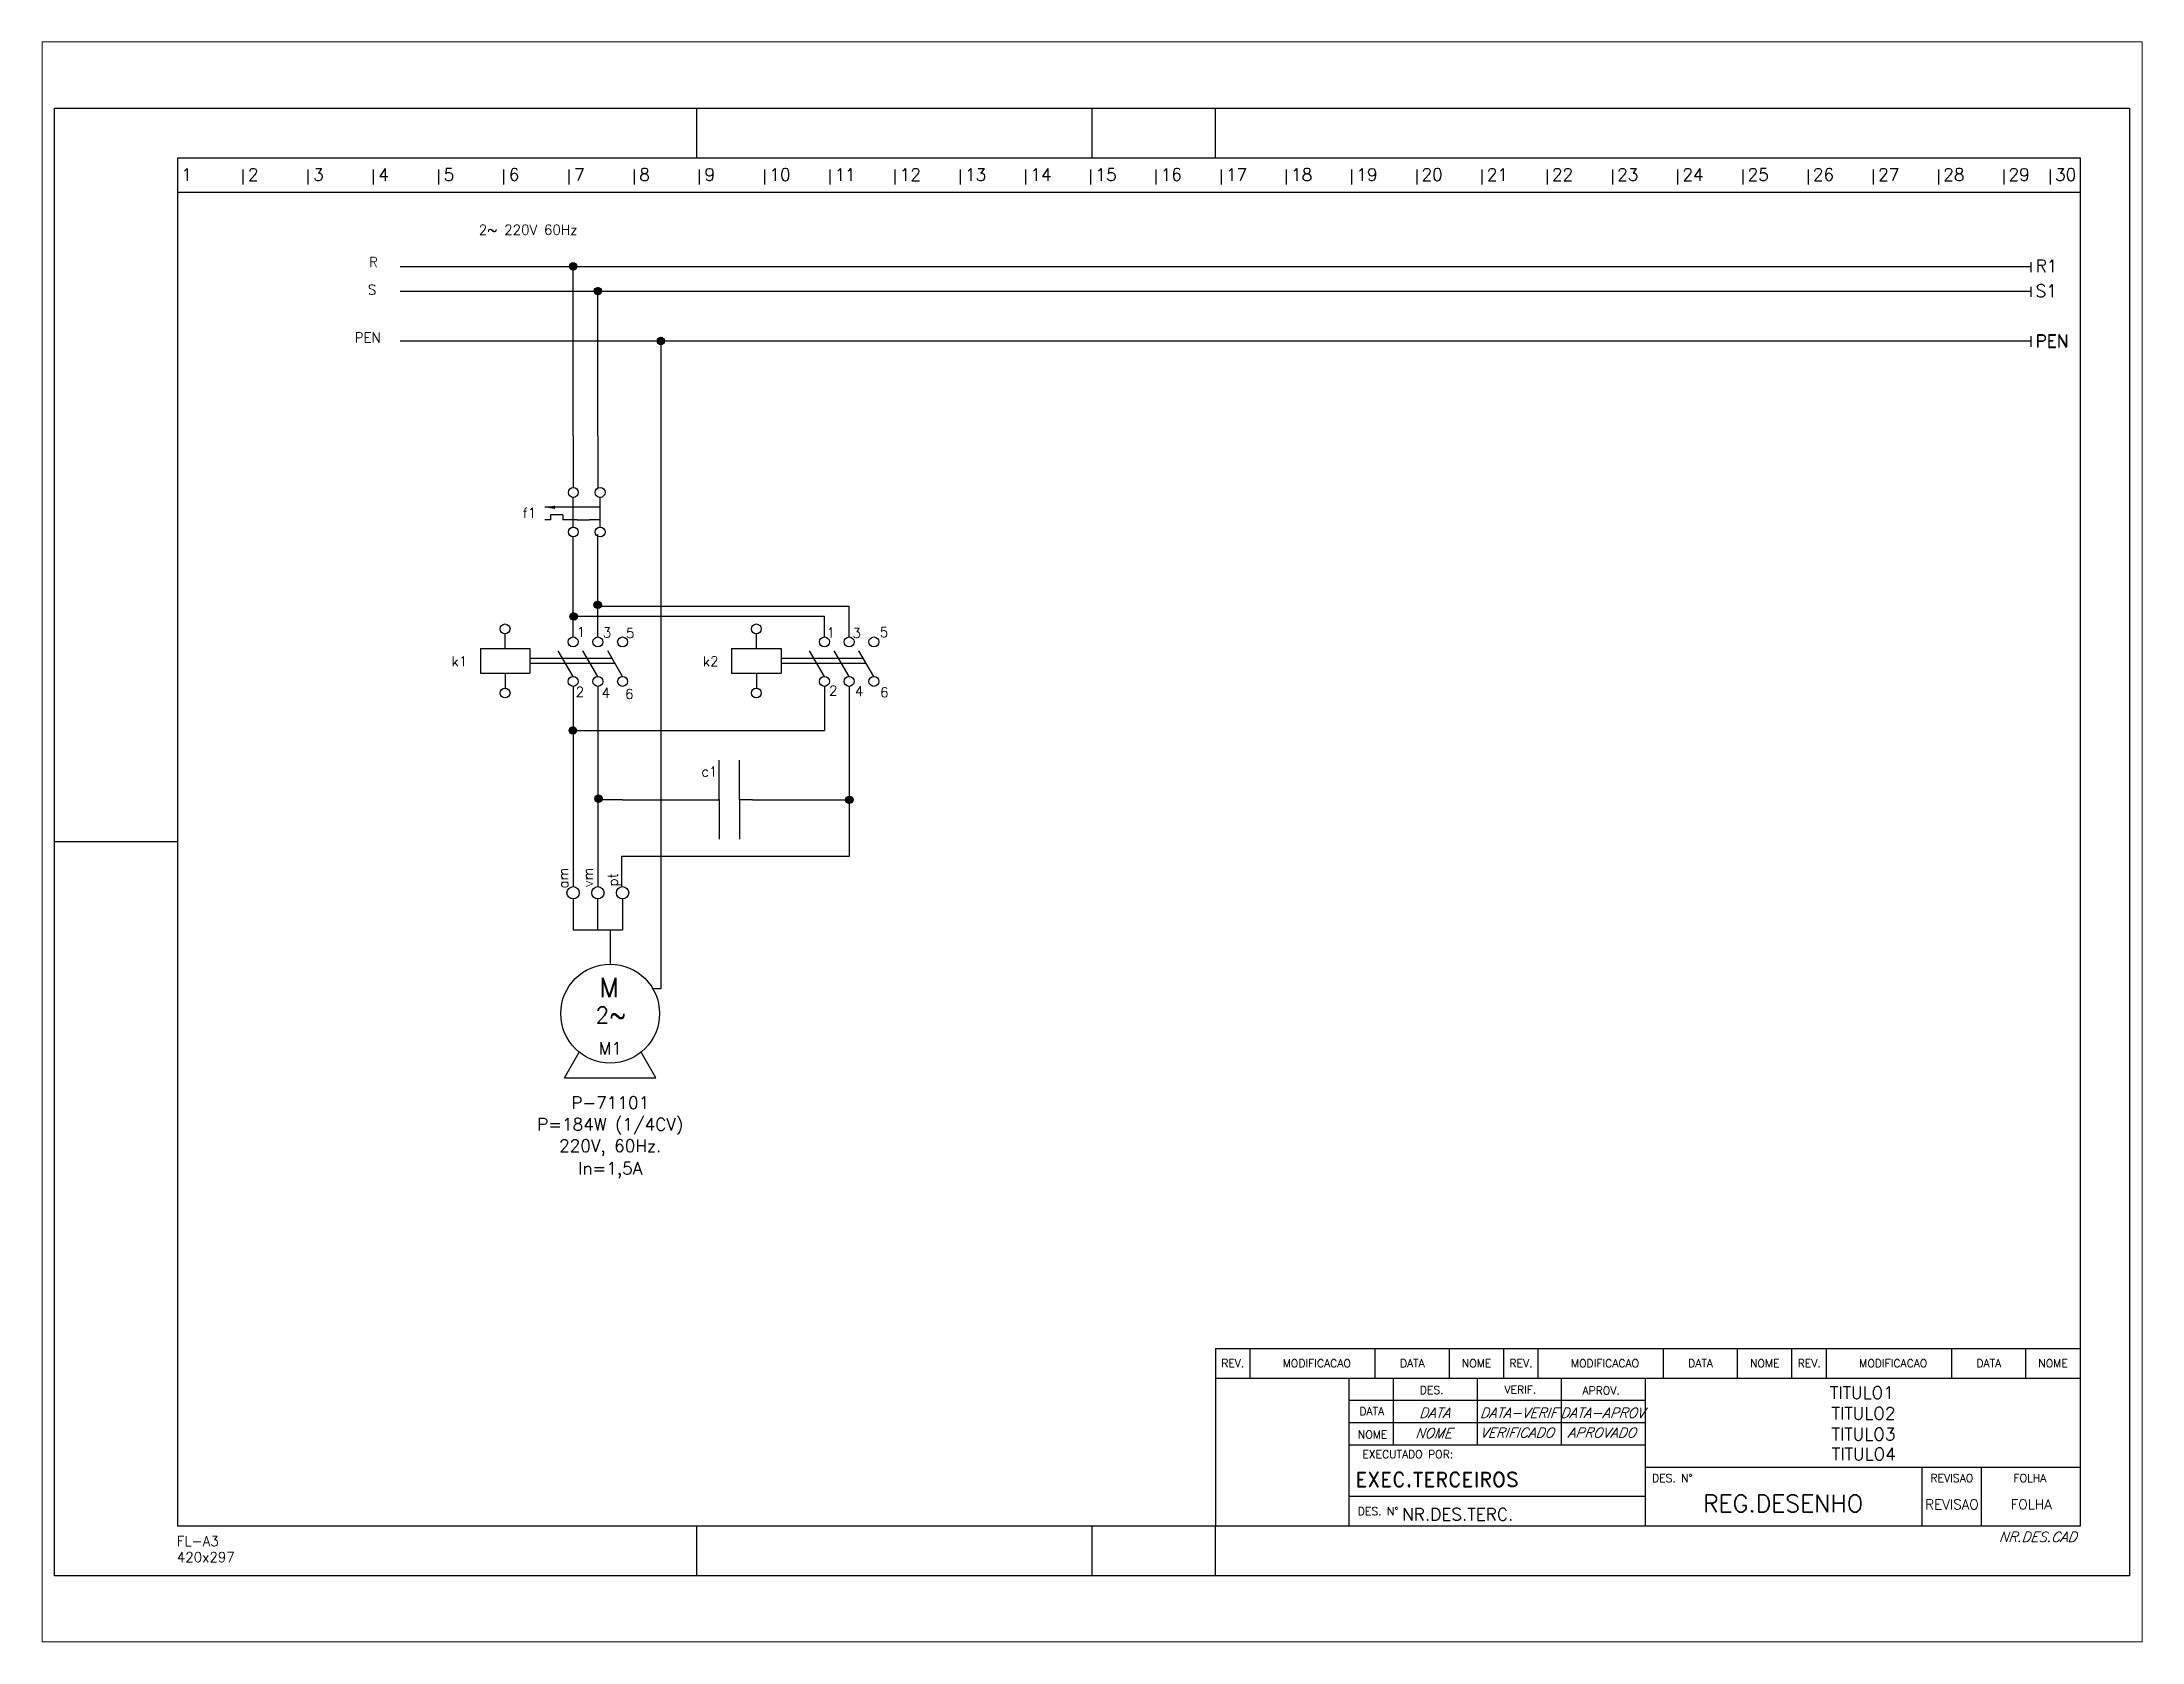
# Paper-space layout 'Layout1' of a CAD drawing. Extents: x 1.05 to 9.45, y 0.8 to 7.2.
# The model-space entities are those that its viewports show. They can reach past a viewport. Long polylines and large blocks are cut down to what shows.
import ezdxf
from ezdxf.enums import TextEntityAlignment as Align

# ---------------------------------------------------------------- set-up
doc = ezdxf.new("R2010")
doc.units = 0
doc.header["$MEASUREMENT"] = 0
doc.linetypes.add('HIDDEN1', pattern=[2, 1, -1])
doc.linetypes.add('HIDDEN2', pattern=[4, 3, -1])
doc.layers.get('0').update_dxf_attribs({"color": 1, "linetype": 'CONTINUOUS'})
for name, color, linetype in [('BORNES', 1, 'CONTINUOUS'), ('CARIMBO', 7, 'CONTINUOUS'), ('CON', 1, 'CONTINUOUS'), ('DES', 7, 'CONTINUOUS'), ('FORCA', 1, 'CONTINUOUS'), ('GERAL', 1, 'CONTINUOUS'), ('HIDDEN1', 3, 'HIDDEN1'), ('SIM', 1, 'CONTINUOUS'), ('TEXTO', 6, 'CONTINUOUS'), ('WIDTH', 4, 'CONTINUOUS')]:
    doc.layers.add(name, color=color, linetype=linetype)
doc.styles.add('ROMAND', font='romand')
doc.styles.add('ROMANS', font='romans')

# ---------------------------------------------------------------- blocks, each defined once
blk = doc.blocks.new('*X14')
at = {"color": 0}
for p, q in [((55.16, -82.02), (55.88, -81.3)), ((55.17, -82.19), (56.04, -81.31)), ((55.2, -81.81), (55.66, -81.34)), ((55.21, -82.32), (56.18, -81.35)), ((55.27, -82.44), (56.3, -81.41)), ((55.34, -82.54), (56.4, -81.49)), ((55.43, -82.63), (56.49, -81.58)), ((55.54, -82.7), (56.56, -81.68)), ((55.66, -82.76), (56.61, -81.8)), ((55.8, -82.79), (56.65, -81.94)), ((55.97, -82.8), (56.65, -82.12)), ((56.21, -82.73), (56.59, -82.36))]:
    blk.add_line(p, q, dxfattribs=at)
blk = doc.blocks.new('CE')
at = {"layer": 'SIM'}
blk.add_circle((0, 0), 0.75, dxfattribs=at)
blk.add_blockref('*X14', (-55.91, 82.05), dxfattribs=at)
blk = doc.blocks.new('CNA')
at = {"layer": 'CON', "color": 4, "linetype": 'Continuous'}
blk.add_line((0, 2.01), (-3.01, 7.19), dxfattribs=at)
at = {"layer": 'CON', "linetype": 'Continuous'}
for centre in [(0, 9), (0, 1)]:
    blk.add_circle(centre, 1, dxfattribs=at)
at = {"color": 6, "style": 'ROMANS'}
for tag, p in [('CONTATO1', (1.46, 8.31)), ('CONTATO2', (1.46, 0.3))]:
    blk.add_attdef(tag, p, '', height=1.5, dxfattribs=at)
blk.add_attdef('POSICAO', text='', height=2, dxfattribs=at).set_placement((-3.19, 4.16), align=Align.RIGHT)
blk = doc.blocks.new('ME')
at = {"layer": 'SIM'}
for p, q in [((-6.9, -22.72), (-3.92, -17.54)), ((11.59, -22.72), (8.6, -17.54)), ((-6.9, -22.72), (11.59, -22.72))]:
    blk.add_line(p, q, dxfattribs=at)
blk.add_circle((2.34, -9.74), 10, dxfattribs=at)
at = {"layer": 'TEXTO', "style": 'ROMANS'}
for tag, p in [('POTENCIA', (2.33, -5.97)), ('TENSAO', (2.1, -10.35)), ('CORRENTE', (2.33, -14.73))]:
    blk.add_attdef(tag, text='', height=2, dxfattribs=at).set_placement(p, align=Align.CENTER)

msp = doc.modelspace()

# ---------------------------------------------------------------- linework, layer by layer
at = {"color": 2}
for p, q in [((400.04, 265.85), (400.04, 263.85)), ((400.04, 260.85), (400.04, 258.85)), ((400.04, 250.85), (400.04, 248.85)), ((399.99, 250.75), (399.99, 248.75))]:
    msp.add_line(p, q, dxfattribs=at)
msp.add_line((105.81, 213.71), (108.31, 213.71))
at = {"layer": 'BORNES', "color": 1}
for centre in [(104.99, 138.23), (109.99, 138.23), (109.99, 138.23), (114.99, 138.23), (114.99, 138.23)]:
    msp.add_circle(centre, 1.25, dxfattribs=at)
at = {"layer": 'CARIMBO'}
msp.add_line((25, 280), (410, 280), dxfattribs=at)
at = {"layer": 'CON'}
for p, q in [((86.21, 187.64), (96.21, 187.64)), ((86.21, 187.64), (86.21, 182.64)), ((91.21, 187.64), (91.21, 190.63)), ((96.21, 187.64), (96.21, 182.64)), ((137.07, 187.64), (147.07, 187.64)), ((137.07, 187.64), (137.07, 182.64)), ((142.07, 187.64), (142.07, 190.63)), ((147.07, 187.64), (147.07, 182.64)), ((112.89, 185.63), (96.21, 185.63)), ((113.46, 184.63), (96.21, 184.63)), ((163.75, 185.63), (147.07, 185.63)), ((164.32, 184.63), (147.07, 184.63)), ((86.21, 182.64), (96.21, 182.64)), ((91.21, 182.64), (91.21, 179.65)), ((137.07, 182.64), (147.07, 182.64)), ((142.07, 182.64), (142.07, 179.65))]:
    msp.add_line(p, q, dxfattribs=at)
at = {"layer": 'CON', "color": 4}
for p, q in [((104.99, 182.01), (101.99, 187.19)), ((155.85, 182.01), (152.85, 187.19))]:
    msp.add_line(p, q, dxfattribs=at)
at = {"layer": 'CON'}
for centre in [(91.21, 191.63), (142.07, 191.63), (104.99, 189), (155.85, 189), (91.21, 178.65), (104.99, 181), (142.07, 178.65), (155.85, 181)]:
    msp.add_circle(centre, 1, dxfattribs=at)
at = {"layer": 'DES'}
for p, q in [((0, 0), (0, 297)), ((0, 297), (420, 297)), ((130, 287), (130, 297)), ((210, 287), (210, 297)), ((235, 287), (235, 297)), ((420, 297), (420, 0)), ((69.95, 260), (400, 260)), ((104.99, 230.73), (104.99, 220.24)), ((109.99, 230.73), (109.99, 220.13)), ((109.99, 196.23), (147.58, 196.23)), ((147.58, 196.23), (160.85, 196.23)), ((105.01, 194.23), (142.58, 194.23)), ((142.58, 194.23), (155.85, 194.23)), ((105.04, 171.09), (104.99, 171.09)), ((105.04, 171.09), (155.82, 171.09)), ((155.82, 171.09), (155.85, 171.09)), ((134.56, 157.07), (134.56, 165.07)), ((138.63, 157.07), (138.63, 165.07)), ((160.84, 165.71), (160.85, 165.71)), ((160.85, 165.71), (160.85, 164.55)), ((160.85, 164.55), (160.85, 157.05)), ((114.99, 157.05), (109.99, 157.05)), ((114.99, 157.05), (134.56, 157.05)), ((134.56, 157.07), (134.56, 149.07)), ((138.63, 157.07), (138.63, 149.07)), ((141.3, 157.05), (138.63, 157.05)), ((141.3, 157.05), (160.85, 157.05)), ((160.85, 157.05), (160.85, 145.54)), ((25, 148.5), (0, 148.5)), ((160.85, 145.54), (114.79, 145.54)), ((114.79, 145.54), (114.79, 139.47)), ((242, 40), (242, 46)), ((267.33, 40), (267.33, 46)), ((282.33, 40), (282.33, 46)), ((300.33, 40), (300.33, 46)), ((325.67, 40), (325.67, 46)), ((340.67, 40), (340.67, 46)), ((358.67, 40), (358.67, 46)), ((384, 40), (384, 46)), ((399, 40), (399, 46)), ((271, 26.5), (271, 40)), ((288, 26.5), (288, 40)), ((305, 26.5), (305, 40)), ((262, 35.5), (322, 35.5)), ((262, 31), (322, 31)), ((378, 10), (378, 22)), ((378, 10), (378, 22)), ((130, 0), (130, 10)), ((210, 0), (210, 10)), ((235, 0), (235, 10)), ((420, 0), (0, 0))]:
    msp.add_line(p, q, dxfattribs=at)
at = {"layer": 'DES', "color": 7, "linetype": 'Continuous'}
for p, q in [((38.19, 281.58), (38.19, 284.58)), ((51.39, 281.58), (51.39, 284.58)), ((64.59, 281.58), (64.59, 284.58)), ((77.79, 281.58), (77.79, 284.58)), ((90.99, 281.58), (90.99, 284.58)), ((104.19, 281.58), (104.19, 284.58)), ((117.39, 281.58), (117.39, 284.58)), ((130.59, 281.58), (130.59, 284.58)), ((143.79, 281.58), (143.79, 284.58)), ((156.99, 281.58), (156.99, 284.58)), ((170.19, 281.58), (170.19, 284.58)), ((183.39, 281.58), (183.39, 284.58)), ((196.59, 281.58), (196.59, 284.58)), ((209.79, 281.58), (209.79, 284.58)), ((222.99, 281.58), (222.99, 284.58)), ((236.19, 281.58), (236.19, 284.58)), ((249.39, 281.58), (249.39, 284.58)), ((262.59, 281.58), (262.59, 284.58)), ((275.79, 281.58), (275.79, 284.58)), ((288.99, 281.58), (288.99, 284.58)), ((302.19, 281.58), (302.19, 284.58)), ((315.39, 281.58), (315.39, 284.58)), ((328.59, 281.58), (328.59, 284.58)), ((341.79, 281.58), (341.79, 284.58)), ((354.99, 281.58), (354.99, 284.58)), ((368.19, 281.58), (368.19, 284.58)), ((381.39, 281.58), (381.39, 284.58)), ((394.59, 281.58), (394.59, 284.58)), ((404.01, 281.58), (404.01, 284.58))]:
    msp.add_line(p, q, dxfattribs=at)
at = {"layer": 'DES', "color": 7}
for p, q in [((69.95, 265), (400, 265)), ((104.99, 230.73), (104.99, 265)), ((109.99, 230.73), (109.99, 260)), ((104.99, 190), (104.99, 210.24)), ((109.99, 189.99), (109.99, 210.73)), ((160.85, 189.99), (160.85, 196.23)), ((155.85, 190), (155.85, 194.23)), ((104.99, 180), (104.99, 139.48)), ((109.99, 180), (109.99, 139.48)), ((155.85, 180), (155.85, 171.09)), ((160.85, 180), (160.85, 165.71))]:
    msp.add_line(p, q, dxfattribs=at)
at = {"layer": 'HIDDEN1', "color": 3, "linetype": 'HIDDEN2'}
for p, q in [((69.95, 249.9), (399.96, 249.9)), ((104.99, 136.98), (104.99, 130.73)), ((109.99, 130.73), (109.99, 136.98)), ((114.99, 136.98), (114.99, 130.73)), ((104.99, 130.73), (114.99, 130.73)), ((112.49, 130.73), (112.49, 123.93))]:
    msp.add_line(p, q, dxfattribs=at)
at = {"layer": 'HIDDEN1'}
for p, q in [((122.73, 250.1), (122.73, 130.93)), ((122.73, 130.93), (122.73, 118.76)), ((122.73, 118.76), (121.15, 118.76))]:
    msp.add_line(p, q, dxfattribs=at)
at = {"layer": 'SIM', "color": 4}
for p, q in [((105.02, 212.25), (105.01, 218.2)), ((110.44, 212.25), (110.44, 218.2))]:
    msp.add_line(p, q, dxfattribs=at)
at = {"layer": 'SIM'}
for p, q in [((100.38, 213.71), (99.28, 213.71)), ((105.02, 216.24), (99.29, 216.24)), ((102.88, 214.71), (100.38, 214.71)), ((100.38, 214.71), (100.38, 213.71)), ((102.88, 214.71), (102.88, 213.71)), ((105.02, 213.71), (102.88, 213.71)), ((105.81, 213.71), (104.7, 213.71)), ((110.45, 216.24), (104.71, 216.24)), ((110.45, 213.71), (108.31, 213.71))]:
    msp.add_line(p, q, dxfattribs=at)
for centre in [(105.02, 219.24), (110.45, 219.24), (105.02, 211.24), (110.45, 211.24)]:
    msp.add_circle(centre, 1, dxfattribs=at)
at = {"layer": 'TEXTO', "color": 6}
msp.add_solid([(101.29, 215.91), (101.29, 216.58), (99.29, 216.24)], dxfattribs=at)
at = {"layer": 'WIDTH'}
for p, q in [((25, 287), (410, 287)), ((25, 10), (25, 287)), ((410, 287), (410, 10)), ((235, 46), (235, 10)), ((410, 10), (25, 10))]:
    msp.add_line(p, q, dxfattribs=at)
at = {"layer": 'WIDTH', "color": 4}
for p, q in [((235, 46), (410, 46)), ((293.33, 40), (293.33, 46)), ((351.67, 40), (351.67, 46)), ((235, 40), (410, 40)), ((262, 40), (262, 10)), ((322, 10), (322, 40)), ((262, 26.5), (322, 26.5)), ((322, 22), (410, 22)), ((390, 10), (390, 22)), ((262, 16.1), (322, 16.1))]:
    msp.add_line(p, q, dxfattribs=at)

# ---------------------------------------------------------------- block references
at = {"layer": 'CON'}
for p in [(109.99, 180), (114.99, 180), (160.85, 180), (165.85, 180)]:
    msp.add_blockref('CNA', p, dxfattribs=at)
at = {"layer": 'FORCA'}
msp.add_blockref('ME', (110.14, 123.51), dxfattribs=at)
at = {"layer": 'GERAL'}
for p in [(105, 265), (110, 260), (122.73, 249.9), (109.95, 196.5), (105.09, 194.14), (104.94, 171.07), (110.12, 157.27), (160.88, 157.03)]:
    msp.add_blockref('CE', p, dxfattribs=at)

# ---------------------------------------------------------------- texts
at = {"layer": 'CARIMBO', "color": 1, "style": 'ROMANS'}
for tag, p in [('TITULO1', (365.8, 35.8)), ('TITULO2', (366.14, 31.63)), ('TITULO3', (366.14, 27.4)), ('TITULO4', (366.2, 23.39))]:
    msp.add_attdef(tag, text='', height=2.5, dxfattribs=at).set_placement(p, align=Align.CENTER)
at = {"layer": 'TEXTO', "color": 6, "linetype": 'Continuous', "style": 'ROMANS'}
for s, p in [('1', (26.74, 283.58)), ('2', (40.24, 283.58)), ('3', (53.44, 283.58)), ('4', (66.64, 283.58)), ('5', (79.84, 283.58)), ('6', (93.04, 283.58)), ('7', (106.24, 283.58)), ('8', (119.44, 283.58)), ('9', (132.64, 283.58)), ('10', (146.84, 283.58)), ('11', (160.04, 283.58)), ('12', (173.24, 283.58)), ('13', (186.44, 283.58)), ('14', (199.64, 283.58)), ('15', (212.84, 283.58)), ('16', (226.04, 283.58)), ('17', (239.24, 283.58)), ('18', (252.44, 283.58)), ('19', (265.64, 283.58)), ('20', (278.84, 283.58)), ('21', (292.04, 283.58)), ('22', (305.24, 283.58)), ('23', (318.44, 283.58)), ('24', (331.64, 283.58)), ('25', (344.84, 283.58)), ('26', (358.04, 283.58)), ('27', (371.24, 283.58)), ('28', (384.44, 283.58)), ('29', (397.64, 283.58)), ('30', (407.06, 283.58))]:
    msp.add_text(s, height=2.5, dxfattribs=at).set_placement(p, align=Align.MIDDLE)
at = {"layer": 'TEXTO', "style": 'ROMANS'}
msp.add_text('2~ 220V 60Hz', height=2, dxfattribs=at).set_placement((95.87, 271.41), align=Align.CENTER)
at = {"layer": 'TEXTO', "color": 6, "style": 'ROMANS'}
for s, height, p in [('R', 2, (63.68, 264.86)), ('R1', 2.5, (400.99, 263.85)), ('S', 2, (63.44, 259.29)), ('S1', 2.5, (400.99, 258.8)), ('PEN', 2, (60.77, 249.59)), ('PEN', 2.5, (400.95, 248.61)), ('PEN', 2.5, (400.99, 248.7)), ('f1', 2, (94.78, 214.11)), ('1', 2, (105.72, 190)), ('3', 2, (111, 189.88)), ('5', 2, (115.67, 189.79)), ('1', 2, (156.28, 189.88)), ('3', 2, (161.53, 189.79)), ('5', 2, (167.04, 189.96)), ('k1', 2, (80.39, 184.06)), ('k2', 2, (131.25, 184.06)), ('2', 2, (105.5, 177.88)), ('4', 2, (110.75, 177.71)), ('6', 2, (115.5, 177.46)), ('2', 2, (156.78, 178.13)), ('4', 2, (162.03, 178.04)), ('6', 2, (167.12, 177.79)), ('c1', 2, (130.94, 161.76)), ('M', 3.9, (110.25, 117.08)), ('2~', 3.25, (109.52, 111.86))]:
    msp.add_text(s, height=height, dxfattribs=at).set_placement(p)
at = {"layer": 'TEXTO', "color": 6, "linetype": 'Continuous', "style": 'ROMANS'}
for s, p in [('am', (103.99, 139.08)), ('vm', (108.99, 139.35)), ('pt', (114.01, 139.51))]:
    msp.add_text(s, height=2, rotation=90, dxfattribs=at).set_placement(p)
at = {"layer": 'TEXTO', "color": 6, "style": 'ROMANS'}
for s, p in [('M1', (112.49, 106.73)), ('P-71101', (112.49, 95.73)), ('P=184W (1/4CV)', (112.49, 91.18)), ('220V, 60Hz.', (112.49, 86.64)), ('In=1,5A', (112.49, 82.09))]:
    msp.add_text(s, height=2.5, dxfattribs=at).set_placement(p, align=Align.MIDDLE)
at = {"layer": 'TEXTO', "style": 'ROMANS'}
for s, p in [('REV.', (238.5, 43)), ('MODIFICACAO', (255.5, 43)), ('DATA', (274.83, 43)), ('NOME', (287.83, 43)), ('REV.', (296.83, 43)), ('MODIFICACAO', (313.83, 43)), ('DATA', (333.17, 43)), ('NOME', (346.17, 43)), ('REV.', (355.17, 43)), ('MODIFICACAO', (372.17, 43)), ('DATA', (391.5, 43)), ('NOME', (404.5, 43)), ('DES.', (278.75, 37.58)), ('VERIF.', (296.71, 37.66)), ('APROV.', (313.05, 37.48)), ('DATA', (266.62, 33.29)), ('NOME', (266.79, 28.58)), ('EXECUTADO POR:', (273.91, 24.59)), ('DES. N%%D', (327.46, 19.75)), ('REVISAO', (384.03, 19.75)), ('FOLHA', (399.83, 19.75)), ('DES. N%%D', (267.91, 13.06))]:
    msp.add_text(s, height=1.6, dxfattribs=at).set_placement(p, align=Align.MIDDLE)
for s, p in [('420x297', (24.77, 2.77)), ('FL-A3', (24.77, 6))]:
    msp.add_text(s, height=2, dxfattribs=at).set_placement(p)
at = {"layer": 'TEXTO', "style": 'ROMANS', "oblique": 20}
for tag, p in [('NOME', (279.13, 27.86)), ('DATA', (279.31, 31.97)), ('DATA-VERIF', (296.33, 31.97)), ('VERIFICADO', (295.99, 27.96)), ('DATA-APROV', (313.28, 31.97)), ('APROVADO', (313.15, 27.96))]:
    msp.add_attdef(tag, text='', height=2, dxfattribs=at).set_placement(p, align=Align.CENTER)
at = {"layer": 'TEXTO', "color": 4, "style": 'ROMAND'}
msp.add_attdef('EXEC.TERCEIROS', (263.3, 17.97), '', height=3, dxfattribs=at)
at = {"layer": 'TEXTO', "color": 1, "style": 'ROMANS'}
msp.add_attdef('NR.DES.TERC.', (272.77, 11.17), '', height=2.5, dxfattribs=at)
at = {"layer": 'TEXTO', "color": 4, "style": 'ROMANS'}
msp.add_attdef('REG.DESENHO', text='', height=3.5, dxfattribs=at).set_placement((349.88, 14.62), align=Align.MIDDLE)
at = {"layer": 'TEXTO', "style": 'ROMANS'}
for tag, p in [('REVISAO', (384.05, 13.43)), ('FOLHA', (400.1, 13.44))]:
    msp.add_attdef(tag, text='', height=2, dxfattribs=at).set_placement(p, align=Align.CENTER)
at = {"layer": 'TEXTO', "style": 'ROMANS', "oblique": 20}
msp.add_attdef('NR.DES.CAD', text='', height=2, dxfattribs=at).set_placement((409.23, 6.86), align=Align.RIGHT)

psp = doc.layouts.get("Layout1")

# ---------------------------------------------------------------- viewports
at = {"layer": 'DES'}
psp.add_viewport(center=(5.25, 4), size=(8.4, 6.4), view_center_point=(210, 148.5), view_height=323.824697, dxfattribs=at)

doc.saveas('drawing.dxf')
